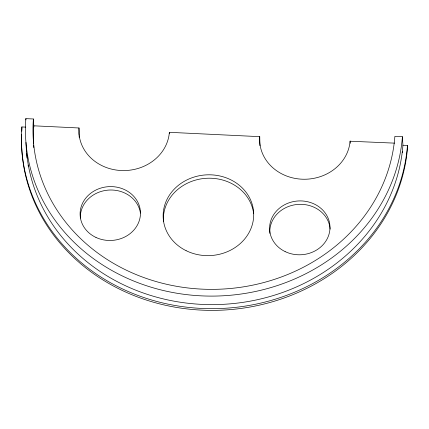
<?xml version="1.0" encoding="UTF-8"?>
<svg xmlns="http://www.w3.org/2000/svg" width="429" height="429" viewBox="0 0 429 429"><rect width="100%" height="100%" fill="white"/><g stroke="black" fill="none" stroke-linecap="round" stroke-linejoin="round"><path stroke-width="0.64" d="M33.553 143.661A181.226 161.62 -3.5 0 1 33.805 125.81L78.99 127.981A45.308 40.406 -3.5 0 0 121.112 170.517A45.308 40.406 -3.5 0 0 169.364 132.32L259.738 136.658L259.642 138.411A45.308 40.406 -3.5 0 0 302.708 179.225A45.308 40.406 -3.5 0 0 350.085 141.227L394.626 143.136M25.938 119.938L25.858 118.629L33.387 118.989A181.226 161.62 -3.5 0 0 201.877 289.13A181.226 161.62 -3.5 0 0 394.873 136.347L402.407 136.706L402.928 145.233A188.781 168.35 -3.5 0 1 210.43 304.622A188.781 168.35 -3.5 0 1 25.997 142.412M21.788 131.242A193.307 172.394 -3.5 0 1 21.965 128.641L21.858 126.936L25.735 127.123M402.928 145.233L407.448 145.452L407.55 147.158A193.307 172.394 -3.5 0 1 204.965 310.258A193.307 172.394 -3.5 0 1 21.632 134.497M350.102 140.996L350.241 143.27M259.738 136.658L259.851 141.822A45.308 40.406 -3.5 0 0 259.963 145.785M169.364 132.32L169.434 133.457M78.99 127.981L79.199 131.392A45.308 40.406 -3.5 0 0 79.118 135.355M33.387 118.989L33.875 126.946M79.236 137.334A45.308 40.406 -3.5 0 1 79.145 136.014M163.417 221.493A45.308 40.406 -3.5 0 1 204.944 178.389A45.308 40.406 -3.5 0 1 253.668 213.792M80.314 218.147A30.207 26.936 -3.5 0 1 108.092 190.117A30.207 26.936 -3.5 0 1 140.433 213.116M269.868 233.408A30.207 26.936 -3.5 0 1 298.01 204.402A30.207 26.936 -3.5 0 1 330.121 229.118M33.8 147.619A181.226 161.62 -3.5 0 1 33.623 144.981M402.627 151.378A188.781 168.35 -3.5 0 1 402.488 152.649M28.314 166.243A188.781 168.35 -3.5 0 1 28.099 164.988M27.107 158.06A188.781 168.35 -3.5 0 1 26.646 153.636M407.448 145.452A193.307 172.394 -3.5 0 1 201.582 308.419A193.307 172.394 -3.5 0 1 21.858 126.936M402.407 136.706A188.781 168.35 -3.5 0 1 201.367 295.86A188.781 168.35 -3.5 0 1 25.858 118.629M95.989 237.452A30.207 26.936 -3.5 0 0 140.46 212.339A30.207 26.936 -3.5 0 0 94.396 190.825A30.207 26.936 -3.5 0 0 95.989 237.452M285.124 251.592A30.207 26.936 -3.5 0 0 329.976 227.027A30.207 26.936 -3.5 0 0 284.255 204.939A30.207 26.936 -3.5 0 0 285.124 251.592M186.084 250.659A45.308 40.406 -3.5 0 0 253.711 214.339A45.308 40.406 -3.5 0 0 185.467 180.663A45.308 40.406 -3.5 0 0 186.084 250.659"/></g></svg>
